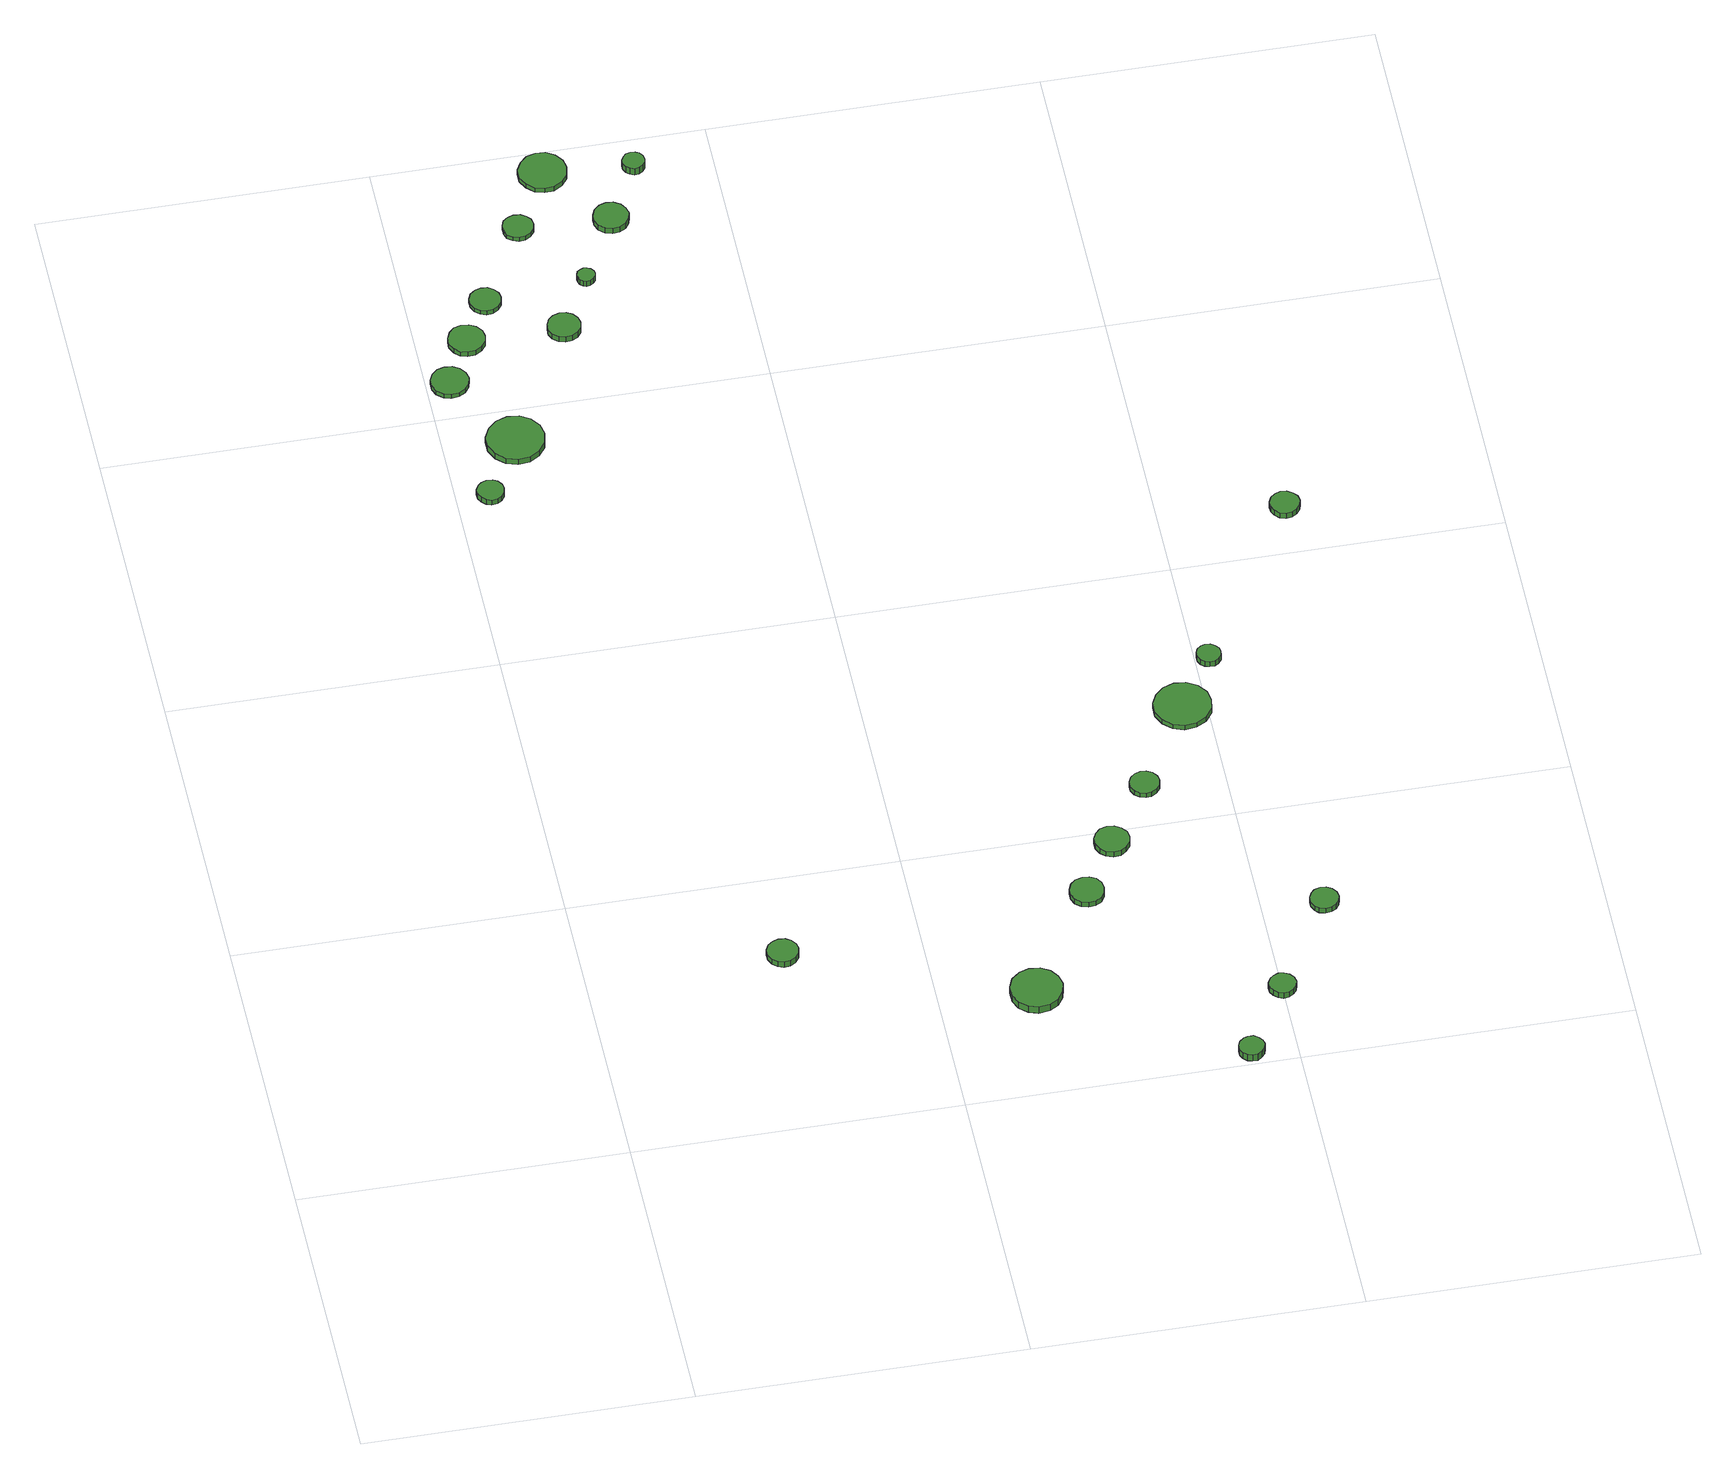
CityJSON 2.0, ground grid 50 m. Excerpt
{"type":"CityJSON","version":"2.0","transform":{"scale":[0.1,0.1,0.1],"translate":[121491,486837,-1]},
"CityObjects":{
"tree1":{"type":"SolitaryVegetationObject","attributes":{"function":"something"},"geometry":[{"type":"MultiSurface","lod":"1","boundaries":[[[0,1,2,3,4,5,6,7,8,9,10,11,12,13,14]],[[15,16,17,18,19,20,21,22,23,24,25,26,27,28,29]],[[0,29,28,1]],[[1,28,27,2]],[[2,27,26,3]],[[3,26,25,4]],[[4,25,24,5]],[[5,24,23,6]],[[6,23,22,7]],[[7,22,21,8]],[[8,21,20,9]],[[9,20,19,10]],[[10,19,18,11]],[[11,18,17,12]],[[12,17,16,13]],[[13,16,15,14]],[[14,15,29,0]]]}]},
"tree2":{"type":"SolitaryVegetationObject","attributes":{"function":"something"},"geometry":[{"type":"MultiSurface","lod":"1","boundaries":[[[30,31,32,33,34,35,36,37,38,39,40,41,42,43,44]],[[45,46,47,48,49,50,51,52,53,54,55,56,57,58,59]],[[30,59,58,31]],[[31,58,57,32]],[[32,57,56,33]],[[33,56,55,34]],[[34,55,54,35]],[[35,54,53,36]],[[36,53,52,37]],[[37,52,51,38]],[[38,51,50,39]],[[39,50,49,40]],[[40,49,48,41]],[[41,48,47,42]],[[42,47,46,43]],[[43,46,45,44]],[[44,45,59,30]]]}]},
"tree3":{"type":"SolitaryVegetationObject","attributes":{"function":"something"},"geometry":[{"type":"MultiSurface","lod":"1","boundaries":[[[60,61,62,63,64,65,66,67,68,69,70,71,72,73,74]],[[75,76,77,78,79,80,81,82,83,84,85,86,87,88,89]],[[60,89,88,61]],[[61,88,87,62]],[[62,87,86,63]],[[63,86,85,64]],[[64,85,84,65]],[[65,84,83,66]],[[66,83,82,67]],[[67,82,81,68]],[[68,81,80,69]],[[69,80,79,70]],[[70,79,78,71]],[[71,78,77,72]],[[72,77,76,73]],[[73,76,75,74]],[[74,75,89,60]]]}]},
"tree4":{"type":"SolitaryVegetationObject","attributes":{"function":"something"},"geometry":[{"type":"MultiSurface","lod":"1","boundaries":[[[90,91,92,93,94,95,96,97,98,99,100,101,102,103,104]],[[105,106,107,108,109,110,111,112,113,114,115,116,117,118,119]],[[90,119,118,91]],[[91,118,117,92]],[[92,117,116,93]],[[93,116,115,94]],[[94,115,114,95]],[[95,114,113,96]],[[96,113,112,97]],[[97,112,111,98]],[[98,111,110,99]],[[99,110,109,100]],[[100,109,108,101]],[[101,108,107,102]],[[102,107,106,103]],[[103,106,105,104]],[[104,105,119,90]]]}]},
"tree5":{"type":"SolitaryVegetationObject","attributes":{"function":"something"},"geometry":[{"type":"MultiSurface","lod":"1","boundaries":[[[120,121,122,123,124,125,126,127,128,129,130,131,132,133,134]],[[135,136,137,138,139,140,141,142,143,144,145,146,147,148,149]],[[120,149,148,121]],[[121,148,147,122]],[[122,147,146,123]],[[123,146,145,124]],[[124,145,144,125]],[[125,144,143,126]],[[126,143,142,127]],[[127,142,141,128]],[[128,141,140,129]],[[129,140,139,130]],[[130,139,138,131]],[[131,138,137,132]],[[132,137,136,133]],[[133,136,135,134]],[[134,135,149,120]]]}]},
"tree6":{"type":"SolitaryVegetationObject","attributes":{"function":"something"},"geometry":[{"type":"MultiSurface","lod":"1","boundaries":[[[150,151,152,153,154,155,156,157,158,159,160,161,162,163,164]],[[165,166,167,168,169,170,171,172,173,174,175,176,177,178,179]],[[150,179,178,151]],[[151,178,177,152]],[[152,177,176,153]],[[153,176,175,154]],[[154,175,174,155]],[[155,174,173,156]],[[156,173,172,157]],[[157,172,171,158]],[[158,171,170,159]],[[159,170,169,160]],[[160,169,168,161]],[[161,168,167,162]],[[162,167,166,163]],[[163,166,165,164]],[[164,165,179,150]]]}]},
"tree7":{"type":"SolitaryVegetationObject","attributes":{"function":"something"},"geometry":[{"type":"MultiSurface","lod":"1","boundaries":[[[180,181,182,183,184,185,186,187,188,189,190,191,192,193,194]],[[195,196,197,198,199,200,201,202,203,204,205,206,207,208,209]],[[180,209,208,181]],[[181,208,207,182]],[[182,207,206,183]],[[183,206,205,184]],[[184,205,204,185]],[[185,204,203,186]],[[186,203,202,187]],[[187,202,201,188]],[[188,201,200,189]],[[189,200,199,190]],[[190,199,198,191]],[[191,198,197,192]],[[192,197,196,193]],[[193,196,195,194]],[[194,195,209,180]]]}]},
"tree8":{"type":"SolitaryVegetationObject","attributes":{"function":"something"},"geometry":[{"type":"MultiSurface","lod":"1","boundaries":[[[210,211,212,213,214,215,216,217,218,219,220,221,222,223,224]],[[225,226,227,228,229,230,231,232,233,234,235,236,237,238,239]],[[210,239,238,211]],[[211,238,237,212]],[[212,237,236,213]],[[213,236,235,214]],[[214,235,234,215]],[[215,234,233,216]],[[216,233,232,217]],[[217,232,231,218]],[[218,231,230,219]],[[219,230,229,220]],[[220,229,228,221]],[[221,228,227,222]],[[222,227,226,223]],[[223,226,225,224]],[[224,225,239,210]]]}]},
"tree9":{"type":"SolitaryVegetationObject","attributes":{"function":"something"},"geometry":[{"type":"MultiSurface","lod":"1","boundaries":[[[240,241,242,243,244,245,246,247,248,249,250,251,252,253,254]],[[255,256,257,258,259,260,261,262,263,264,265,266,267,268,269]],[[240,269,268,241]],[[241,268,267,242]],[[242,267,266,243]],[[243,266,265,244]],[[244,265,264,245]],[[245,264,263,246]],[[246,263,262,247]],[[247,262,261,248]],[[248,261,260,249]],[[249,260,259,250]],[[250,259,258,251]],[[251,258,257,252]],[[252,257,256,253]],[[253,256,255,254]],[[254,255,269,240]]]}]},
"tree10":{"type":"SolitaryVegetationObject","attributes":{"function":"something"},"geometry":[{"type":"MultiSurface","lod":"1","boundaries":[[[270,271,272,273,274,275,276,277,278,279,280,281,282,283,284]],[[285,286,287,288,289,290,291,292,293,294,295,296,297,298,299]],[[270,299,298,271]],[[271,298,297,272]],[[272,297,296,273]],[[273,296,295,274]],[[274,295,294,275]],[[275,294,293,276]],[[276,293,292,277]],[[277,292,291,278]],[[278,291,290,279]],[[279,290,289,280]],[[280,289,288,281]],[[281,288,287,282]],[[282,287,286,283]],[[283,286,285,284]],[[284,285,299,270]]]}]},
"tree11":{"type":"SolitaryVegetationObject","attributes":{"function":"something"},"geometry":[{"type":"MultiSurface","lod":"1","boundaries":[[[300,301,302,303,304,305,306,307,308,309,310,311,312,313,314]],[[315,316,317,318,319,320,321,322,323,324,325,326,327,328,329]],[[300,329,328,301]],[[301,328,327,302]],[[302,327,326,303]],[[303,326,325,304]],[[304,325,324,305]],[[305,324,323,306]],[[306,323,322,307]],[[307,322,321,308]],[[308,321,320,309]],[[309,320,319,310]],[[310,319,318,311]],[[311,318,317,312]],[[312,317,316,313]],[[313,316,315,314]],[[314,315,329,300]]]}]},
"tree12":{"type":"SolitaryVegetationObject","attributes":{"function":"something"},"geometry":[{"type":"MultiSurface","lod":"1","boundaries":[[[330,331,332,333,334,335,336,337,338,339,340,341,342,343,344]],[[345,346,347,348,349,350,351,352,353,354,355,356,357,358,359]],[[330,359,358,331]],[[331,358,357,332]],[[332,357,356,333]],[[333,356,355,334]],[[334,355,354,335]],[[335,354,353,336]],[[336,353,352,337]],[[337,352,351,338]],[[338,351,350,339]],[[339,350,349,340]],[[340,349,348,341]],[[341,348,347,342]],[[342,347,346,343]],[[343,346,345,344]],[[344,345,359,330]]]}]},
"tree13":{"type":"SolitaryVegetationObject","attributes":{"function":"something"},"geometry":[{"type":"MultiSurface","lod":"1","boundaries":[[[360,361,362,363,364,365,366,367,368,369,370,371,372,373,374]],[[375,376,377,378,379,380,381,382,383,384,385,386,387,388,389]],[[360,389,388,361]],[[361,388,387,362]],[[362,387,386,363]],[[363,386,385,364]],[[364,385,384,365]],[[365,384,383,366]],[[366,383,382,367]],[[367,382,381,368]],[[368,381,380,369]],[[369,380,379,370]],[[370,379,378,371]],[[371,378,377,372]],[[372,377,376,373]],[[373,376,375,374]],[[374,375,389,360]]]}]},
"tree14":{"type":"SolitaryVegetationObject","attributes":{"function":"something"},"geometry":[{"type":"MultiSurface","lod":"1","boundaries":[[[390,391,392,393,394,395,396,397,398,399,400,401,402,403,404]],[[405,406,407,408,409,410,411,412,413,414,415,416,417,418,419]],[[390,419,418,391]],[[391,418,417,392]],[[392,417,416,393]],[[393,416,415,394]],[[394,415,414,395]],[[395,414,413,396]],[[396,413,412,397]],[[397,412,411,398]],[[398,411,410,399]],[[399,410,409,400]],[[400,409,408,401]],[[401,408,407,402]],[[402,407,406,403]],[[403,406,405,404]],[[404,405,419,390]]]}]},
"tree15":{"type":"SolitaryVegetationObject","attributes":{"function":"something"},"geometry":[{"type":"MultiSurface","lod":"1","boundaries":[[[420,421,422,423,424,425,426,427,428,429,430,431,432,433,434]],[[435,436,437,438,439,440,441,442,443,444,445,446,447,448,449]],[[420,449,448,421]],[[421,448,447,422]],[[422,447,446,423]],[[423,446,445,424]],[[424,445,444,425]],[[425,444,443,426]],[[426,443,442,427]],[[427,442,441,428]],[[428,441,440,429]],[[429,440,439,430]],[[430,439,438,431]],[[431,438,437,432]],[[432,437,436,433]],[[433,436,435,434]],[[434,435,449,420]]]}]},
"tree16":{"type":"SolitaryVegetationObject","attributes":{"function":"something"},"geometry":[{"type":"MultiSurface","lod":"1","boundaries":[[[450,451,452,453,454,455,456,457,458,459,460,461,462,463,464]],[[465,466,467,468,469,470,471,472,473,474,475,476,477,478,479]],[[450,479,478,451]],[[451,478,477,452]],[[452,477,476,453]],[[453,476,475,454]],[[454,475,474,455]],[[455,474,473,456]],[[456,473,472,457]],[[457,472,471,458]],[[458,471,470,459]],[[459,470,469,460]],[[460,469,468,461]],[[461,468,467,462]],[[462,467,466,463]],[[463,466,465,464]],[[464,465,479,450]]]}]},
"tree17":{"type":"SolitaryVegetationObject","attributes":{"function":"something"},"geometry":[{"type":"MultiSurface","lod":"1","boundaries":[[[480,481,482,483,484,485,486,487,488,489,490,491,492,493,494]],[[495,496,497,498,499,500,501,502,503,504,505,506,507,508,509]],[[480,509,508,481]],[[481,508,507,482]],[[482,507,506,483]],[[483,506,505,484]],[[484,505,504,485]],[[485,504,503,486]],[[486,503,502,487]],[[487,502,501,488]],[[488,501,500,489]],[[489,500,499,490]],[[490,499,498,491]],[[491,498,497,492]],[[492,497,496,493]],[[493,496,495,494]],[[494,495,509,480]]]}]},
"tree18":{"type":"SolitaryVegetationObject","attributes":{"function":"something"},"geometry":[{"type":"MultiSurface","lod":"1","boundaries":[[[510,511,512,513,514,515,516,517,518,519,520,521,522,523,524]],[[525,526,527,528,529,530,531,532,533,534,535,536,537,538,539]],[[510,539,538,511]],[[511,538,537,512]],[[512,537,536,513]],[[513,536,535,514]],[[514,535,534,515]],[[515,534,533,516]],[[516,533,532,517]],[[517,532,531,518]],[[518,531,530,519]],[[519,530,529,520]],[[520,529,528,521]],[[521,528,527,522]],[[522,527,526,523]],[[523,526,525,524]],[[524,525,539,510]]]}]},
"tree19":{"type":"SolitaryVegetationObject","attributes":{"function":"something"},"geometry":[{"type":"MultiSurface","lod":"1","boundaries":[[[540,541,542,543,544,545,546,547,548,549,550,551,552,553,554]],[[555,556,557,558,559,560,561,562,563,564,565,566,567,568,569]],[[540,569,568,541]],[[541,568,567,542]],[[542,567,566,543]],[[543,566,565,544]],[[544,565,564,545]],[[545,564,563,546]],[[546,563,562,547]],[[547,562,561,548]],[[548,561,560,549]],[[549,560,559,550]],[[550,559,558,551]],[[551,558,557,552]],[[552,557,556,553]],[[553,556,555,554]],[[554,555,569,540]]]}]},
"tree20":{"type":"SolitaryVegetationObject","attributes":{"function":"something"},"geometry":[{"type":"MultiSurface","lod":"1","boundaries":[[[570,571,572,573,574,575,576,577,578,579,580,581,582,583,584]],[[585,586,587,588,589,590,591,592,593,594,595,596,597,598,599]],[[570,599,598,571]],[[571,598,597,572]],[[572,597,596,573]],[[573,596,595,574]],[[574,595,594,575]],[[575,594,593,576]],[[576,593,592,577]],[[577,592,591,578]],[[578,591,590,579]],[[579,590,589,580]],[[580,589,588,581]],[[581,588,587,582]],[[582,587,586,583]],[[583,586,585,584]],[[584,585,599,570]]]}]},
"tree21":{"type":"SolitaryVegetationObject","attributes":{"function":"something"},"geometry":[{"type":"MultiSurface","lod":"1","boundaries":[[[600,601,602,603,604,605,606,607,608,609,610,611,612,613,614]],[[615,616,617,618,619,620,621,622,623,624,625,626,627,628,629]],[[600,629,628,601]],[[601,628,627,602]],[[602,627,626,603]],[[603,626,625,604]],[[604,625,624,605]],[[605,624,623,606]],[[606,623,622,607]],[[607,622,621,608]],[[608,621,620,609]],[[609,620,619,610]],[[610,619,618,611]],[[611,618,617,612]],[[612,617,616,613]],[[613,616,615,614]],[[614,615,629,600]]]}]},
"tree22":{"type":"SolitaryVegetationObject","attributes":{"function":"something"},"geometry":[{"type":"MultiSurface","lod":"1","boundaries":[[[630,631,632,633,634,635,636,637,638,639,640,641,642,643,644]],[[645,646,647,648,649,650,651,652,653,654,655,656,657,658,659]],[[630,659,658,631]],[[631,658,657,632]],[[632,657,656,633]],[[633,656,655,634]],[[634,655,654,635]],[[635,654,653,636]],[[636,653,652,637]],[[637,652,651,638]],[[638,651,650,639]],[[639,650,649,640]],[[640,649,648,641]],[[641,648,647,642]],[[642,647,646,643]],[[643,646,645,644]],[[644,645,659,630]]]}]}
},
"vertices":[
[318,346,18],[316,355,18],[310,363,18],[302,368,18],[292,369,18],[283,366,18],[275,360,18],[271,351,18],[271,341,18],[275,332,18],[283,325,18],[292,322,18],[302,323,18],[310,328,18],[316,336,18],[316,336,7],[310,328,7],[302,323,7],[292,322,7],[283,325,7],[275,332,7],[271,341,7],[271,351,7],[275,360,7],[283,366,7],[292,369,7],[302,368,7],[310,363,7],[316,355,7],[318,346,7],
[72,1338,17],[70,1346,17],[65,1353,17],[58,1357,17],[49,1358,17],[41,1355,17],[35,1350,17],[31,1342,17],[31,1333,17],[35,1326,17],[41,1320,17],[49,1317,17],[58,1318,17],[65,1322,17],[70,1329,17],[70,1329,7],[65,1322,7],[58,1318,7],[49,1317,7],[41,1320,7],[35,1326,7],[31,1333,7],[31,1342,7],[35,1350,7],[41,1355,7],[49,1358,7],[58,1357,7],[65,1353,7],[70,1346,7],[72,1338,7],
[64,1568,14],[61,1580,14],[54,1589,14],[44,1595,14],[32,1596,14],[21,1593,14],[12,1585,14],[7,1574,14],[7,1562,14],[12,1551,14],[21,1543,14],[32,1540,14],[44,1541,14],[54,1547,14],[61,1556,14],[61,1556,6],[54,1547,6],[44,1541,6],[32,1540,6],[21,1543,6],[12,1551,6],[7,1562,6],[7,1574,6],[12,1585,6],[21,1593,6],[32,1596,6],[44,1595,6],[54,1589,6],[61,1580,6],[64,1568,6],
[151,1434,17],[147,1452,17],[136,1467,17],[121,1476,17],[103,1478,17],[85,1472,17],[72,1460,17],[64,1443,17],[64,1425,17],[72,1408,17],[85,1396,17],[103,1390,17],[121,1392,17],[136,1401,17],[147,1416,17],[147,1416,6],[136,1401,6],[121,1392,6],[103,1390,6],[85,1396,6],[72,1408,6],[64,1425,6],[64,1443,6],[72,1460,6],[85,1472,6],[103,1478,6],[121,1476,6],[136,1467,6],[147,1452,6],[151,1434,6],
[103,1646,15],[101,1657,15],[94,1666,15],[84,1672,15],[72,1673,15],[61,1670,15],[53,1662,15],[48,1651,15],[48,1640,15],[53,1629,15],[61,1621,15],[72,1618,15],[84,1619,15],[94,1625,15],[101,1634,15],[101,1634,6],[94,1625,6],[84,1619,6],[72,1618,6],[61,1621,6],[53,1629,6],[48,1640,6],[48,1651,6],[53,1662,6],[61,1670,6],[72,1673,6],[84,1672,6],[94,1666,6],[101,1657,6],[103,1646,6],
[141,1719,14],[139,1728,14],[133,1736,14],[125,1741,14],[115,1742,14],[106,1739,14],[98,1733,14],[94,1724,14],[94,1714,14],[98,1705,14],[106,1698,14],[115,1695,14],[125,1696,14],[133,1701,14],[139,1709,14],[139,1709,6],[133,1701,6],[125,1696,6],[115,1695,6],[106,1698,6],[98,1705,6],[94,1714,6],[94,1724,6],[98,1733,6],[106,1739,6],[115,1742,6],[125,1741,6],[133,1736,6],[139,1728,6],[141,1719,6],
[684,199,21],[680,215,21],[671,228,21],[657,236,21],[640,238,21],[625,233,21],[612,222,21],[606,207,21],[606,190,21],[612,175,21],[625,164,21],[640,159,21],[657,161,21],[671,169,21],[680,183,21],[680,183,8],[671,169,8],[657,161,8],[640,159,8],[625,164,8],[612,175,8],[606,190,8],[606,207,8],[612,222,8],[625,233,8],[640,238,8],[657,236,8],[671,228,8],[680,215,8],[684,199,8],
[245,1644,17],[243,1654,17],[237,1662,17],[228,1667,17],[218,1668,17],[208,1665,17],[200,1658,17],[196,1649,17],[196,1638,17],[200,1629,17],[208,1622,17],[218,1619,17],[228,1620,17],[237,1625,17],[243,1633,17],[243,1633,6],[237,1625,6],[228,1620,6],[218,1619,6],[208,1622,6],[200,1629,6],[196,1638,6],[196,1649,6],[200,1658,6],[208,1665,6],[218,1668,6],[228,1667,6],[237,1662,6],[243,1654,6],[245,1644,6],
[216,1854,14],[214,1864,14],[208,1871,14],[200,1876,14],[190,1877,14],[181,1874,14],[173,1868,14],[170,1859,14],[170,1849,14],[173,1840,14],[181,1834,14],[190,1831,14],[200,1832,14],[208,1837,14],[214,1845,14],[214,1845,6],[208,1837,6],[200,1832,6],[190,1831,6],[181,1834,6],[173,1840,6],[170,1849,6],[170,1859,6],[173,1868,6],[181,1874,6],[190,1877,6],[200,1876,6],[208,1871,6],[214,1864,6],[216,1854,6],
[285,1737,17],[284,1742,17],[280,1747,17],[275,1749,17],[270,1750,17],[265,1748,17],[260,1745,17],[258,1739,17],[258,1734,17],[260,1729,17],[265,1725,17],[270,1723,17],[275,1724,17],[280,1727,17],[284,1731,17],[284,1731,6],[280,1727,6],[275,1724,6],[270,1723,6],[265,1725,6],[260,1729,6],[258,1734,6],[258,1739,6],[260,1745,6],[265,1748,6],[270,1750,6],[275,1749,6],[280,1747,6],[284,1742,6],[285,1737,6],
[285,1956,15],[282,1971,15],[273,1983,15],[260,1991,15],[245,1992,15],[231,1988,15],[220,1977,15],[213,1964,15],[213,1948,15],[220,1935,15],[231,1924,15],[245,1920,15],[260,1921,15],[273,1929,15],[282,1941,15],[282,1941,6],[273,1929,6],[260,1921,6],[245,1920,6],[231,1924,6],[220,1935,6],[213,1948,6],[213,1964,6],[220,1977,6],[231,1988,6],[245,1992,6],[260,1991,6],[273,1983,6],[282,1971,6],[285,1956,6],
[781,381,17],[779,392,17],[773,401,17],[763,406,17],[753,407,17],[742,404,17],[734,397,17],[730,387,17],[730,376,17],[734,366,17],[742,359,17],[753,356,17],[763,357,17],[773,362,17],[779,371,17],[779,371,7],[773,362,7],[763,357,7],[753,356,7],[742,359,7],[734,366,7],[730,376,7],[730,387,7],[734,397,7],[742,404,7],[753,407,7],[763,406,7],[773,401,7],[779,392,7],[781,381,7],
[357,1846,17],[354,1857,17],[348,1866,17],[338,1872,17],[327,1873,17],[317,1870,17],[308,1862,17],[304,1852,17],[304,1841,17],[308,1831,17],[317,1823,17],[327,1820,17],[338,1821,17],[348,1827,17],[354,1836,17],[354,1836,6],[348,1827,6],[338,1821,6],[327,1820,6],[317,1823,6],[308,1831,6],[304,1841,6],[304,1852,6],[308,1862,6],[317,1870,6],[327,1873,6],[338,1872,6],[348,1866,6],[354,1857,6],[357,1846,6],
[951,22,23],[949,30,23],[944,36,23],[937,41,23],[929,41,23],[922,39,23],[915,33,23],[912,26,23],[912,18,23],[915,11,23],[922,5,23],[929,3,23],[937,3,23],[944,8,23],[949,14,23],[949,14,10],[944,8,10],[937,3,10],[929,3,10],[922,5,10],[915,11,10],[912,18,10],[912,26,10],[915,33,10],[922,39,10],[929,41,10],[937,41,10],[944,36,10],[949,30,10],[951,22,10],
[837,475,17],[835,485,17],[828,494,17],[819,500,17],[808,501,17],[797,498,17],[789,490,17],[784,480,17],[784,469,17],[789,459,17],[797,452,17],[808,448,17],[819,449,17],[828,455,17],[835,464,17],[835,464,7],[828,455,7],[819,449,7],[808,448,7],[797,452,7],[789,459,7],[784,469,7],[784,480,7],[789,490,7],[797,498,7],[808,501,7],[819,500,7],[828,494,7],[835,485,7],[837,475,7],
[399,1945,21],[398,1952,21],[394,1958,21],[388,1961,21],[381,1962,21],[374,1960,21],[369,1955,21],[366,1949,21],[366,1942,21],[369,1935,21],[374,1931,21],[381,1928,21],[388,1929,21],[394,1933,21],[398,1938,21],[398,1938,8],[394,1933,8],[388,1929,8],[381,1928,8],[374,1931,8],[369,1935,8],[366,1942,8],[366,1949,8],[369,1955,8],[374,1960,8],[381,1962,8],[388,1961,8],[394,1958,8],[398,1952,8],[399,1945,8],
[1021,142,18],[1019,150,18],[1014,157,18],[1006,161,18],[998,162,18],[990,159,18],[984,154,18],[980,146,18],[980,137,18],[984,130,18],[990,124,18],[998,121,18],[1006,122,18],[1014,127,18],[1019,133,18],[1019,133,7],[1014,127,7],[1006,122,7],[998,121,7],[990,124,7],[984,130,7],[980,137,7],[980,146,7],[984,154,7],[990,159,7],[998,162,7],[1006,161,7],[1014,157,7],[1019,150,7],[1021,142,7],
[902,579,16],[900,588,16],[894,596,16],[886,600,16],[877,601,16],[868,598,16],[861,592,16],[857,583,16],[857,574,16],[861,565,16],[868,559,16],[877,556,16],[886,557,16],[894,562,16],[900,569,16],[900,569,7],[894,562,7],[886,557,7],[877,556,7],[868,559,7],[861,565,7],[857,574,7],[857,583,7],[861,592,7],[868,598,7],[877,601,7],[886,600,7],[894,596,7],[900,588,7],[902,579,7],
[1007,723,16],[1004,740,16],[993,755,16],[977,764,16],[959,766,16],[942,760,16],[929,748,16],[921,732,16],[921,714,16],[929,697,16],[942,685,16],[959,679,16],[977,681,16],[993,690,16],[1004,705,16],[1004,705,7],[993,690,7],[977,681,7],[959,679,7],[942,685,7],[929,697,7],[921,714,7],[921,732,7],[929,748,7],[942,760,7],[959,766,7],[977,764,7],[993,755,7],[1004,740,7],[1007,723,7],
[1115,299,17],[1113,308,17],[1108,315,17],[1100,320,17],[1091,321,17],[1082,318,17],[1076,312,17],[1072,304,17],[1072,295,17],[1076,286,17],[1082,280,17],[1091,278,17],[1100,279,17],[1108,283,17],[1113,290,17],[1113,290,7],[1108,283,7],[1100,279,7],[1091,278,7],[1082,280,7],[1076,286,7],[1072,295,7],[1072,304,7],[1076,312,7],[1082,318,7],[1091,321,7],[1100,320,7],[1108,315,7],[1113,308,7],[1115,299,7],
[1039,816,16],[1038,823,16],[1033,829,16],[1027,833,16],[1019,834,16],[1012,832,16],[1006,827,16],[1003,820,16],[1003,812,16],[1006,805,16],[1012,800,16],[1019,798,16],[1027,798,16],[1033,802,16],[1038,808,16],[1038,808,6],[1033,802,6],[1027,798,6],[1019,798,6],[1012,800,6],[1006,805,6],[1003,812,6],[1003,820,6],[1006,827,6],[1012,832,6],[1019,834,6],[1027,833,6],[1033,829,6],[1038,823,6],[1039,816,6],
[1211,1092,17],[1209,1101,17],[1203,1108,17],[1195,1113,17],[1186,1114,17],[1177,1111,17],[1170,1105,17],[1166,1096,17],[1166,1087,17],[1170,1079,17],[1177,1072,17],[1186,1069,17],[1195,1070,17],[1203,1075,17],[1209,1083,17],[1209,1083,6],[1203,1075,6],[1195,1070,6],[1186,1069,6],[1177,1072,6],[1170,1079,6],[1166,1087,6],[1166,1096,6],[1170,1105,6],[1177,1111,6],[1186,1114,6],[1195,1113,6],[1203,1108,6],[1209,1101,6],[1211,1092,6]
]}
